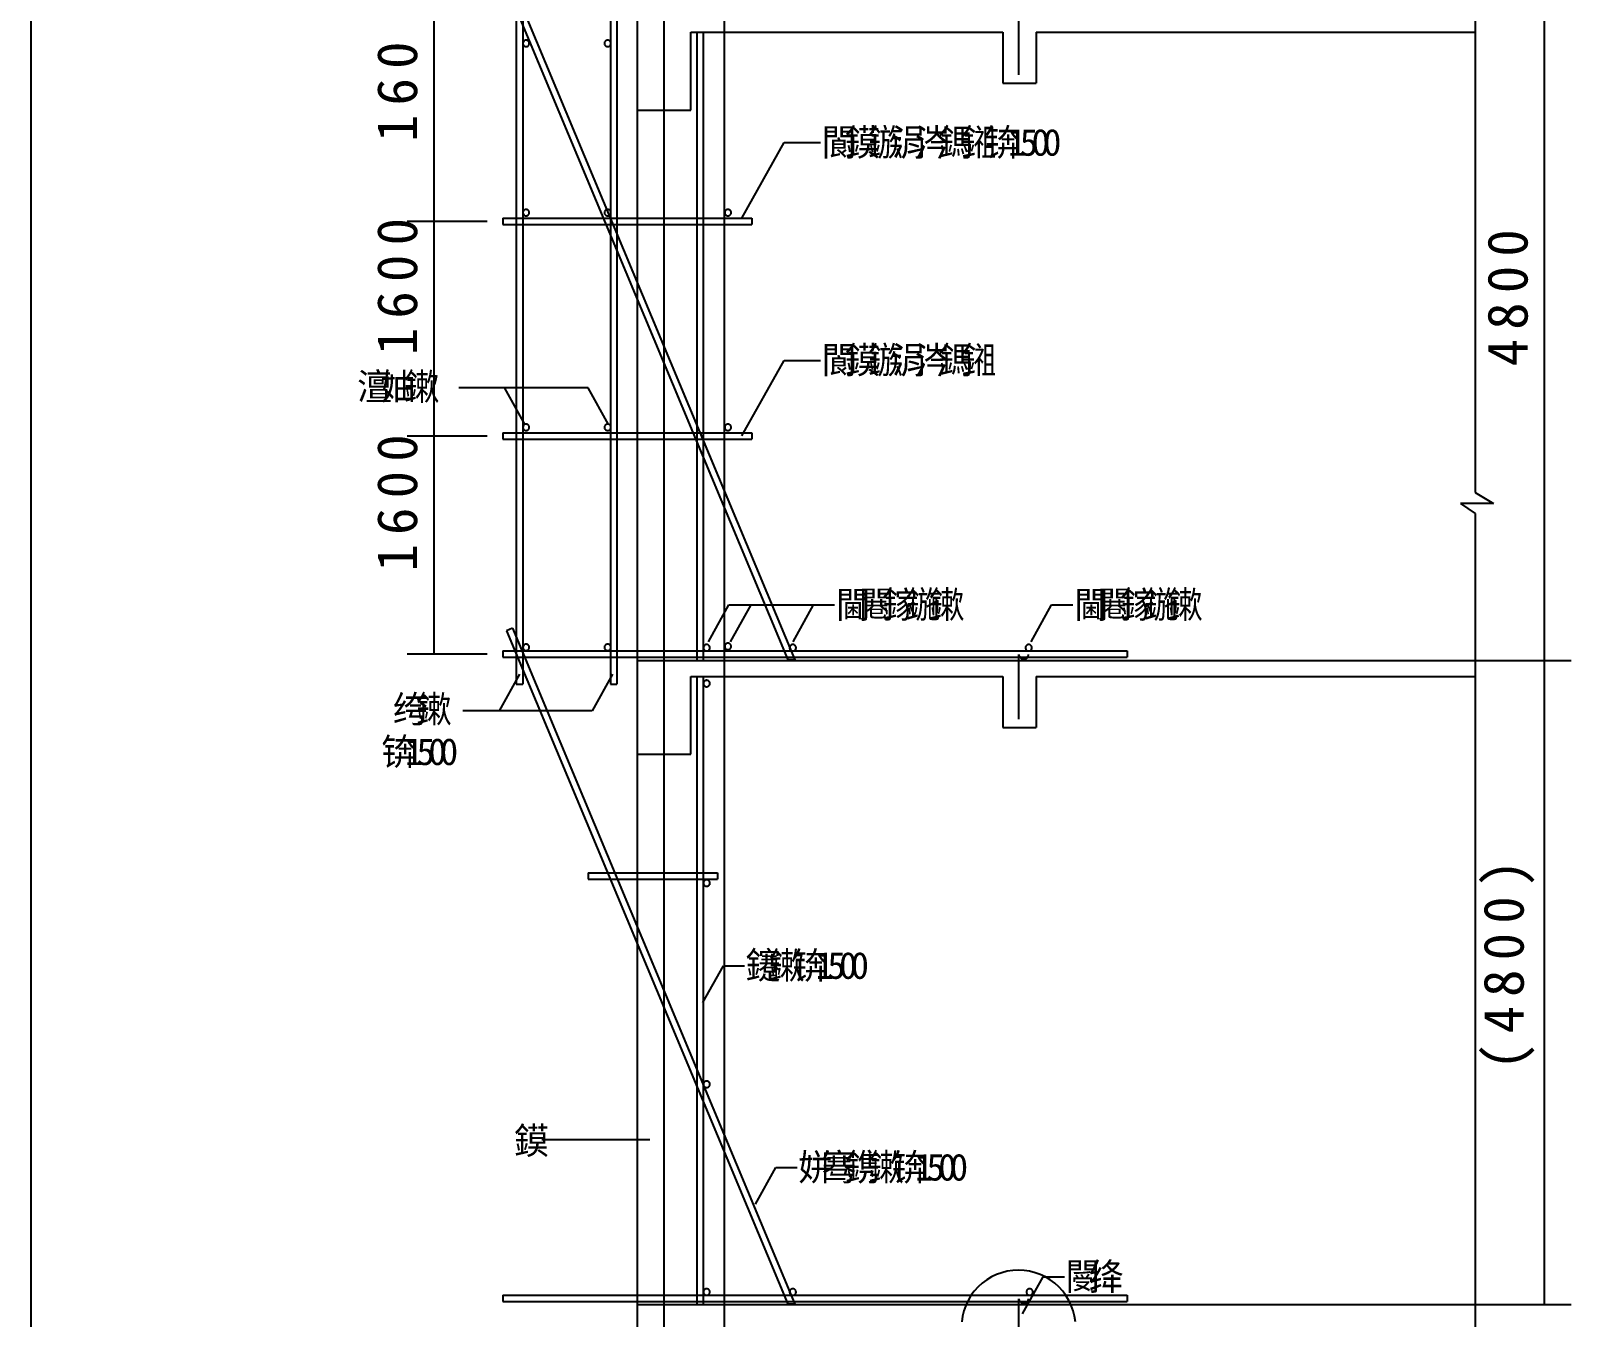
# Model space of a CAD drawing. Header units: metres. Extents: x 0 to 420, y 0 to 297.
# Drawn here: x 0 to 114.8, y 104.4 to 200.2 of the extents above; entities that cross this region are included whole.
import ezdxf

# ---------------------------------------------------------------- set-up
doc = ezdxf.new("R2010")
doc.units = ezdxf.units.M
for name, color, linetype in [(' ', 7, 'Continuous'), ('1588', 7, 'Continuous'), ('1861', 7, 'Continuous'), ('2140', 7, 'Continuous')]:
    doc.layers.add(name, color=color, linetype=linetype)

msp = doc.modelspace()

# ---------------------------------------------------------------- linework, layer by layer
at = {"layer": ' '}
for p, q in [((36.18, 261.33), (36.18, 151.56)), ((36.66, 261.33), (36.66, 151.56)), ((107.63, 249.33), (107.63, 165.83)), ((43.2, 240.23), (43.2, 151.56)), ((43.68, 240.23), (43.68, 151.56)), ((35.45, 203.54), (56.41, 153.36)), ((35.89, 203.73), (56.93, 153.36)), ((30.04, 201.8), (30.04, 186.04)), ((73.64, 196.96), (73.64, 201.77)), ((112.79, 153.33), (112.79, 201.33)), ((49.66, 153.33), (49.66, 200.13)), ((50.14, 153.33), (50.14, 200.13)), ((52.99, 186.28), (56.13, 191.91)), ((56.13, 191.91), (58.84, 191.91)), ((34, 186.04), (28.04, 186.04)), ((34, 186.04), (28.04, 186.04)), ((30.04, 186.04), (30.04, 170.04)), ((35.18, 186.28), (53.74, 186.28)), ((35.18, 186.28), (35.18, 185.8)), ((53.74, 186.28), (53.74, 185.8)), ((35.18, 185.8), (53.74, 185.8)), ((52.99, 170.05), (56.13, 175.68)), ((56.13, 175.68), (58.84, 175.68)), ((41.53, 173.63), (31.89, 173.63)), ((36.84, 170.87), (35.32, 173.6)), ((43.04, 170.91), (41.53, 173.63)), ((34, 170.04), (28.04, 170.04)), ((34, 170.04), (28.04, 170.04)), ((30.04, 170.04), (30.04, 153.8)), ((35.18, 170.28), (53.74, 170.28)), ((35.18, 170.28), (35.18, 169.8)), ((53.74, 170.28), (53.74, 169.8)), ((35.18, 169.8), (53.74, 169.8)), ((107.63, 165.83), (109, 165.02)), ((106.54, 165.02), (107.63, 164.27)), ((109, 165.02), (106.54, 165.02)), ((107.63, 164.27), (107.63, 81.51)), ((50.49, 154.72), (52.02, 157.47)), ((52.02, 157.47), (59.9, 157.47)), ((52.15, 154.72), (53.68, 157.47)), ((56.8, 154.72), (58.32, 157.47)), ((74.54, 154.72), (76.07, 157.47)), ((76.07, 157.47), (77.65, 157.47)), ((35.89, 155.73), (35.45, 155.54)), ((35.45, 155.54), (56.41, 105.36)), ((35.89, 155.73), (56.93, 105.36)), ((35.18, 154.04), (81.69, 154.04)), ((35.18, 154.04), (35.18, 153.56)), ((81.69, 154.04), (81.69, 153.56)), ((34, 153.8), (28.04, 153.8)), ((35.18, 153.56), (81.69, 153.56)), ((56.93, 153.36), (56.41, 153.36)), ((73.64, 148.96), (73.64, 153.77)), ((107.63, 153.33), (114.79, 153.33)), ((107.63, 153.33), (114.79, 153.33)), ((112.79, 105.33), (112.79, 153.33)), ((36.42, 152.3), (34.91, 149.58)), ((36.18, 151.56), (36.66, 151.56)), ((43.34, 152.3), (41.83, 149.58)), ((43.2, 151.56), (43.68, 151.56)), ((49.66, 105.33), (49.66, 152.13)), ((50.14, 105.33), (50.14, 152.13)), ((41.83, 149.58), (32.19, 149.58)), ((41.54, 137.5), (51.18, 137.5)), ((41.54, 137.5), (41.54, 137.02)), ((41.54, 137.02), (51.18, 137.02)), ((51.18, 137.5), (51.18, 137.02)), ((50.08, 127.83), (51.61, 130.58)), ((51.61, 130.58), (53.19, 130.58)), ((46.14, 117.61), (38.09, 117.61)), ((54, 112.8), (55.53, 115.54)), ((55.53, 115.54), (57.11, 115.54)), ((73.91, 104.65), (75.44, 107.4)), ((75.44, 107.4), (77.02, 107.4)), ((35.18, 106.04), (81.69, 106.04)), ((35.18, 106.04), (35.18, 105.56)), ((73.64, 100.96), (73.64, 105.77)), ((81.69, 106.04), (81.69, 105.56)), ((35.18, 105.56), (81.69, 105.56)), ((56.93, 105.36), (56.41, 105.36)), ((107.63, 105.33), (114.79, 105.33))]:
    msp.add_line(p, q, dxfattribs=at)
for points in [[(37.15, 199.3), (37.15, 199.33), (37.15, 199.35), (37.14, 199.37), (37.13, 199.39), (37.12, 199.41), (37.11, 199.44), (37.1, 199.45), (37.08, 199.47), (37.07, 199.49), (37.05, 199.5), (37.03, 199.51), (37, 199.52), (36.98, 199.53), (36.96, 199.54), (36.94, 199.54), (36.91, 199.54), (36.89, 199.54), (36.87, 199.54), (36.84, 199.53), (36.82, 199.52), (36.8, 199.51), (36.78, 199.5), (36.76, 199.49), (36.74, 199.47), (36.73, 199.45), (36.71, 199.44), (36.7, 199.41), (36.69, 199.39), (36.68, 199.37), (36.68, 199.35), (36.67, 199.33), (36.67, 199.3), (36.67, 199.28), (36.68, 199.25), (36.68, 199.23), (36.69, 199.21), (36.7, 199.19), (36.71, 199.17), (36.73, 199.15), (36.74, 199.13), (36.76, 199.12), (36.78, 199.1), (36.8, 199.09), (36.82, 199.08), (36.84, 199.07), (36.87, 199.07), (36.89, 199.06), (36.91, 199.06), (36.94, 199.06), (36.96, 199.07), (36.98, 199.07), (37, 199.08), (37.03, 199.09), (37.05, 199.1), (37.07, 199.12), (37.08, 199.13), (37.1, 199.15), (37.11, 199.17), (37.12, 199.19), (37.13, 199.21), (37.14, 199.23), (37.15, 199.25), (37.15, 199.28), (37.15, 199.3)], [(43.23, 199.3), (43.22, 199.33), (43.22, 199.35), (43.22, 199.37), (43.21, 199.39), (43.2, 199.41), (43.19, 199.44), (43.17, 199.45), (43.16, 199.47), (43.14, 199.49), (43.12, 199.5), (43.1, 199.51), (43.08, 199.52), (43.06, 199.53), (43.03, 199.54), (43.01, 199.54), (42.99, 199.54), (42.96, 199.54), (42.94, 199.54), (42.92, 199.53), (42.89, 199.52), (42.87, 199.51), (42.85, 199.5), (42.83, 199.49), (42.82, 199.47), (42.8, 199.45), (42.79, 199.44), (42.77, 199.41), (42.76, 199.39), (42.76, 199.37), (42.75, 199.35), (42.75, 199.33), (42.75, 199.3), (42.75, 199.28), (42.75, 199.25), (42.76, 199.23), (42.76, 199.21), (42.77, 199.19), (42.79, 199.17), (42.8, 199.15), (42.82, 199.13), (42.83, 199.12), (42.85, 199.1), (42.87, 199.09), (42.89, 199.08), (42.92, 199.07), (42.94, 199.07), (42.96, 199.06), (42.99, 199.06), (43.01, 199.06), (43.03, 199.07), (43.06, 199.07), (43.08, 199.08), (43.1, 199.09), (43.12, 199.1), (43.14, 199.12), (43.16, 199.13), (43.17, 199.15), (43.19, 199.17), (43.2, 199.19), (43.21, 199.21), (43.22, 199.23), (43.22, 199.25), (43.22, 199.28), (43.23, 199.3)], [(37.15, 186.69), (37.15, 186.72), (37.15, 186.74), (37.14, 186.76), (37.13, 186.78), (37.12, 186.81), (37.11, 186.83), (37.1, 186.85), (37.08, 186.86), (37.07, 186.88), (37.05, 186.89), (37.03, 186.9), (37, 186.91), (36.98, 186.92), (36.96, 186.93), (36.94, 186.93), (36.91, 186.93), (36.89, 186.93), (36.87, 186.93), (36.84, 186.92), (36.82, 186.91), (36.8, 186.9), (36.78, 186.89), (36.76, 186.88), (36.74, 186.86), (36.73, 186.85), (36.71, 186.83), (36.7, 186.81), (36.69, 186.78), (36.68, 186.76), (36.68, 186.74), (36.67, 186.72), (36.67, 186.69), (36.67, 186.67), (36.68, 186.65), (36.68, 186.62), (36.69, 186.6), (36.7, 186.58), (36.71, 186.56), (36.73, 186.54), (36.74, 186.52), (36.76, 186.51), (36.78, 186.49), (36.8, 186.48), (36.82, 186.47), (36.84, 186.46), (36.87, 186.46), (36.89, 186.45), (36.91, 186.45), (36.94, 186.45), (36.96, 186.46), (36.98, 186.46), (37, 186.47), (37.03, 186.48), (37.05, 186.49), (37.07, 186.51), (37.08, 186.52), (37.1, 186.54), (37.11, 186.56), (37.12, 186.58), (37.13, 186.6), (37.14, 186.62), (37.15, 186.65), (37.15, 186.67), (37.15, 186.69)], [(43.23, 186.69), (43.22, 186.72), (43.22, 186.74), (43.22, 186.76), (43.21, 186.78), (43.2, 186.81), (43.19, 186.83), (43.17, 186.85), (43.16, 186.86), (43.14, 186.88), (43.12, 186.89), (43.1, 186.9), (43.08, 186.91), (43.06, 186.92), (43.03, 186.93), (43.01, 186.93), (42.99, 186.93), (42.96, 186.93), (42.94, 186.93), (42.92, 186.92), (42.89, 186.91), (42.87, 186.9), (42.85, 186.89), (42.83, 186.88), (42.82, 186.86), (42.8, 186.85), (42.79, 186.83), (42.77, 186.81), (42.76, 186.78), (42.76, 186.76), (42.75, 186.74), (42.75, 186.72), (42.75, 186.69), (42.75, 186.67), (42.75, 186.65), (42.76, 186.62), (42.76, 186.6), (42.77, 186.58), (42.79, 186.56), (42.8, 186.54), (42.82, 186.52), (42.83, 186.51), (42.85, 186.49), (42.87, 186.48), (42.89, 186.47), (42.92, 186.46), (42.94, 186.46), (42.96, 186.45), (42.99, 186.45), (43.01, 186.45), (43.03, 186.46), (43.06, 186.46), (43.08, 186.47), (43.1, 186.48), (43.12, 186.49), (43.14, 186.51), (43.16, 186.52), (43.17, 186.54), (43.19, 186.56), (43.2, 186.58), (43.21, 186.6), (43.22, 186.62), (43.22, 186.65), (43.22, 186.67), (43.23, 186.69)], [(52.19, 186.69), (52.19, 186.72), (52.19, 186.74), (52.18, 186.76), (52.17, 186.78), (52.16, 186.81), (52.15, 186.83), (52.14, 186.85), (52.12, 186.86), (52.1, 186.88), (52.09, 186.89), (52.07, 186.9), (52.04, 186.91), (52.02, 186.92), (52, 186.93), (51.98, 186.93), (51.95, 186.93), (51.93, 186.93), (51.91, 186.93), (51.88, 186.92), (51.86, 186.91), (51.84, 186.9), (51.82, 186.89), (51.8, 186.88), (51.78, 186.86), (51.77, 186.85), (51.75, 186.83), (51.74, 186.81), (51.73, 186.78), (51.72, 186.76), (51.72, 186.74), (51.71, 186.72), (51.71, 186.69), (51.71, 186.67), (51.72, 186.65), (51.72, 186.62), (51.73, 186.6), (51.74, 186.58), (51.75, 186.56), (51.77, 186.54), (51.78, 186.52), (51.8, 186.51), (51.82, 186.49), (51.84, 186.48), (51.86, 186.47), (51.88, 186.46), (51.91, 186.46), (51.93, 186.45), (51.95, 186.45), (51.98, 186.45), (52, 186.46), (52.02, 186.46), (52.04, 186.47), (52.07, 186.48), (52.09, 186.49), (52.1, 186.51), (52.12, 186.52), (52.14, 186.54), (52.15, 186.56), (52.16, 186.58), (52.17, 186.6), (52.18, 186.62), (52.19, 186.65), (52.19, 186.67), (52.19, 186.69)], [(37.15, 170.69), (37.15, 170.72), (37.15, 170.74), (37.14, 170.76), (37.13, 170.78), (37.12, 170.81), (37.11, 170.83), (37.1, 170.85), (37.08, 170.86), (37.07, 170.88), (37.05, 170.89), (37.03, 170.9), (37, 170.91), (36.98, 170.92), (36.96, 170.93), (36.94, 170.93), (36.91, 170.93), (36.89, 170.93), (36.87, 170.93), (36.84, 170.92), (36.82, 170.91), (36.8, 170.9), (36.78, 170.89), (36.76, 170.88), (36.74, 170.86), (36.73, 170.85), (36.71, 170.83), (36.7, 170.81), (36.69, 170.78), (36.68, 170.76), (36.68, 170.74), (36.67, 170.72), (36.67, 170.69), (36.67, 170.67), (36.68, 170.65), (36.68, 170.62), (36.69, 170.6), (36.7, 170.58), (36.71, 170.56), (36.73, 170.54), (36.74, 170.52), (36.76, 170.51), (36.78, 170.49), (36.8, 170.48), (36.82, 170.47), (36.84, 170.46), (36.87, 170.46), (36.89, 170.45), (36.91, 170.45), (36.94, 170.45), (36.96, 170.46), (36.98, 170.46), (37, 170.47), (37.03, 170.48), (37.05, 170.49), (37.07, 170.51), (37.08, 170.52), (37.1, 170.54), (37.11, 170.56), (37.12, 170.58), (37.13, 170.6), (37.14, 170.62), (37.15, 170.65), (37.15, 170.67), (37.15, 170.69)], [(43.23, 170.69), (43.22, 170.72), (43.22, 170.74), (43.22, 170.76), (43.21, 170.78), (43.2, 170.81), (43.19, 170.83), (43.17, 170.85), (43.16, 170.86), (43.14, 170.88), (43.12, 170.89), (43.1, 170.9), (43.08, 170.91), (43.06, 170.92), (43.03, 170.93), (43.01, 170.93), (42.99, 170.93), (42.96, 170.93), (42.94, 170.93), (42.92, 170.92), (42.89, 170.91), (42.87, 170.9), (42.85, 170.89), (42.83, 170.88), (42.82, 170.86), (42.8, 170.85), (42.79, 170.83), (42.77, 170.81), (42.76, 170.78), (42.76, 170.76), (42.75, 170.74), (42.75, 170.72), (42.75, 170.69), (42.75, 170.67), (42.75, 170.65), (42.76, 170.62), (42.76, 170.6), (42.77, 170.58), (42.79, 170.56), (42.8, 170.54), (42.82, 170.52), (42.83, 170.51), (42.85, 170.49), (42.87, 170.48), (42.89, 170.47), (42.92, 170.46), (42.94, 170.46), (42.96, 170.45), (42.99, 170.45), (43.01, 170.45), (43.03, 170.46), (43.06, 170.46), (43.08, 170.47), (43.1, 170.48), (43.12, 170.49), (43.14, 170.51), (43.16, 170.52), (43.17, 170.54), (43.19, 170.56), (43.2, 170.58), (43.21, 170.6), (43.22, 170.62), (43.22, 170.65), (43.22, 170.67), (43.23, 170.69)], [(52.19, 170.69), (52.19, 170.72), (52.19, 170.74), (52.18, 170.76), (52.17, 170.78), (52.16, 170.81), (52.15, 170.83), (52.14, 170.85), (52.12, 170.86), (52.1, 170.88), (52.09, 170.89), (52.07, 170.9), (52.04, 170.91), (52.02, 170.92), (52, 170.93), (51.98, 170.93), (51.95, 170.93), (51.93, 170.93), (51.91, 170.93), (51.88, 170.92), (51.86, 170.91), (51.84, 170.9), (51.82, 170.89), (51.8, 170.88), (51.78, 170.86), (51.77, 170.85), (51.75, 170.83), (51.74, 170.81), (51.73, 170.78), (51.72, 170.76), (51.72, 170.74), (51.71, 170.72), (51.71, 170.69), (51.71, 170.67), (51.72, 170.65), (51.72, 170.62), (51.73, 170.6), (51.74, 170.58), (51.75, 170.56), (51.77, 170.54), (51.78, 170.52), (51.8, 170.51), (51.82, 170.49), (51.84, 170.48), (51.86, 170.47), (51.88, 170.46), (51.91, 170.46), (51.93, 170.45), (51.95, 170.45), (51.98, 170.45), (52, 170.46), (52.02, 170.46), (52.04, 170.47), (52.07, 170.48), (52.09, 170.49), (52.1, 170.51), (52.12, 170.52), (52.14, 170.54), (52.15, 170.56), (52.16, 170.58), (52.17, 170.6), (52.18, 170.62), (52.19, 170.65), (52.19, 170.67), (52.19, 170.69)], [(37.15, 154.3), (37.15, 154.33), (37.15, 154.35), (37.14, 154.37), (37.13, 154.39), (37.12, 154.41), (37.11, 154.44), (37.1, 154.45), (37.08, 154.47), (37.07, 154.49), (37.05, 154.5), (37.03, 154.51), (37, 154.52), (36.98, 154.53), (36.96, 154.54), (36.94, 154.54), (36.91, 154.54), (36.89, 154.54), (36.87, 154.54), (36.84, 154.53), (36.82, 154.52), (36.8, 154.51), (36.78, 154.5), (36.76, 154.49), (36.74, 154.47), (36.73, 154.45), (36.71, 154.44), (36.7, 154.41), (36.69, 154.39), (36.68, 154.37), (36.68, 154.35), (36.67, 154.33), (36.67, 154.3), (36.67, 154.28), (36.68, 154.25), (36.68, 154.23), (36.69, 154.21), (36.7, 154.19), (36.71, 154.17), (36.73, 154.15), (36.74, 154.13), (36.76, 154.12), (36.78, 154.1), (36.8, 154.09), (36.82, 154.08), (36.84, 154.07), (36.87, 154.07), (36.89, 154.06), (36.91, 154.06), (36.94, 154.06), (36.96, 154.07), (36.98, 154.07), (37, 154.08), (37.03, 154.09), (37.05, 154.1), (37.07, 154.12), (37.08, 154.13), (37.1, 154.15), (37.11, 154.17), (37.12, 154.19), (37.13, 154.21), (37.14, 154.23), (37.15, 154.25), (37.15, 154.28), (37.15, 154.3)], [(43.23, 154.3), (43.22, 154.33), (43.22, 154.35), (43.22, 154.37), (43.21, 154.39), (43.2, 154.41), (43.19, 154.44), (43.17, 154.45), (43.16, 154.47), (43.14, 154.49), (43.12, 154.5), (43.1, 154.51), (43.08, 154.52), (43.06, 154.53), (43.03, 154.54), (43.01, 154.54), (42.99, 154.54), (42.96, 154.54), (42.94, 154.54), (42.92, 154.53), (42.89, 154.52), (42.87, 154.51), (42.85, 154.5), (42.83, 154.49), (42.82, 154.47), (42.8, 154.45), (42.79, 154.44), (42.77, 154.41), (42.76, 154.39), (42.76, 154.37), (42.75, 154.35), (42.75, 154.33), (42.75, 154.3), (42.75, 154.28), (42.75, 154.25), (42.76, 154.23), (42.76, 154.21), (42.77, 154.19), (42.79, 154.17), (42.8, 154.15), (42.82, 154.13), (42.83, 154.12), (42.85, 154.1), (42.87, 154.09), (42.89, 154.08), (42.92, 154.07), (42.94, 154.07), (42.96, 154.06), (42.99, 154.06), (43.01, 154.06), (43.03, 154.07), (43.06, 154.07), (43.08, 154.08), (43.1, 154.09), (43.12, 154.1), (43.14, 154.12), (43.16, 154.13), (43.17, 154.15), (43.19, 154.17), (43.2, 154.19), (43.21, 154.21), (43.22, 154.23), (43.22, 154.25), (43.22, 154.28), (43.23, 154.3)], [(50.6, 154.27), (50.6, 154.29), (50.6, 154.31), (50.59, 154.34), (50.59, 154.36), (50.58, 154.38), (50.56, 154.4), (50.55, 154.42), (50.53, 154.44), (50.52, 154.45), (50.5, 154.47), (50.48, 154.48), (50.46, 154.49), (50.43, 154.5), (50.41, 154.5), (50.39, 154.51), (50.36, 154.51), (50.34, 154.51), (50.32, 154.5), (50.29, 154.5), (50.27, 154.49), (50.25, 154.48), (50.23, 154.47), (50.21, 154.45), (50.19, 154.44), (50.18, 154.42), (50.17, 154.4), (50.15, 154.38), (50.14, 154.36), (50.13, 154.34), (50.13, 154.31), (50.13, 154.29), (50.12, 154.27), (50.13, 154.24), (50.13, 154.22), (50.13, 154.2), (50.14, 154.18), (50.15, 154.15), (50.17, 154.13), (50.18, 154.11), (50.19, 154.1), (50.21, 154.08), (50.23, 154.07), (50.25, 154.06), (50.27, 154.05), (50.29, 154.04), (50.32, 154.03), (50.34, 154.03), (50.36, 154.03), (50.39, 154.03), (50.41, 154.03), (50.43, 154.04), (50.46, 154.05), (50.48, 154.06), (50.5, 154.07), (50.52, 154.08), (50.53, 154.1), (50.55, 154.11), (50.56, 154.13), (50.58, 154.15), (50.59, 154.18), (50.59, 154.2), (50.6, 154.22), (50.6, 154.24), (50.6, 154.27)], [(52.19, 154.37), (52.19, 154.39), (52.19, 154.42), (52.18, 154.44), (52.17, 154.46), (52.16, 154.48), (52.15, 154.5), (52.14, 154.52), (52.12, 154.54), (52.1, 154.56), (52.09, 154.57), (52.07, 154.58), (52.04, 154.59), (52.02, 154.6), (52, 154.6), (51.98, 154.61), (51.95, 154.61), (51.93, 154.61), (51.91, 154.6), (51.88, 154.6), (51.86, 154.59), (51.84, 154.58), (51.82, 154.57), (51.8, 154.56), (51.78, 154.54), (51.77, 154.52), (51.75, 154.5), (51.74, 154.48), (51.73, 154.46), (51.72, 154.44), (51.72, 154.42), (51.71, 154.39), (51.71, 154.37), (51.71, 154.35), (51.72, 154.32), (51.72, 154.3), (51.73, 154.28), (51.74, 154.26), (51.75, 154.24), (51.77, 154.22), (51.78, 154.2), (51.8, 154.18), (51.82, 154.17), (51.84, 154.16), (51.86, 154.15), (51.88, 154.14), (51.91, 154.13), (51.93, 154.13), (51.95, 154.13), (51.98, 154.13), (52, 154.13), (52.02, 154.14), (52.04, 154.15), (52.07, 154.16), (52.09, 154.17), (52.1, 154.18), (52.12, 154.2), (52.14, 154.22), (52.15, 154.24), (52.16, 154.26), (52.17, 154.28), (52.18, 154.3), (52.19, 154.32), (52.19, 154.35), (52.19, 154.37)], [(57.03, 154.27), (57.03, 154.29), (57.02, 154.31), (57.02, 154.34), (57.01, 154.36), (57, 154.38), (56.99, 154.4), (56.97, 154.42), (56.96, 154.44), (56.94, 154.45), (56.92, 154.47), (56.9, 154.48), (56.88, 154.49), (56.86, 154.5), (56.83, 154.5), (56.81, 154.51), (56.79, 154.51), (56.76, 154.51), (56.74, 154.5), (56.72, 154.5), (56.69, 154.49), (56.67, 154.48), (56.65, 154.47), (56.63, 154.45), (56.62, 154.44), (56.6, 154.42), (56.59, 154.4), (56.57, 154.38), (56.56, 154.36), (56.56, 154.34), (56.55, 154.31), (56.55, 154.29), (56.55, 154.27), (56.55, 154.24), (56.55, 154.22), (56.56, 154.2), (56.56, 154.18), (56.57, 154.15), (56.59, 154.13), (56.6, 154.11), (56.62, 154.1), (56.63, 154.08), (56.65, 154.07), (56.67, 154.06), (56.69, 154.05), (56.72, 154.04), (56.74, 154.03), (56.76, 154.03), (56.79, 154.03), (56.81, 154.03), (56.83, 154.03), (56.86, 154.04), (56.88, 154.05), (56.9, 154.06), (56.92, 154.07), (56.94, 154.08), (56.96, 154.1), (56.97, 154.11), (56.99, 154.13), (57, 154.15), (57.01, 154.18), (57.02, 154.2), (57.02, 154.22), (57.03, 154.24), (57.03, 154.27)], [(74.6, 154.27), (74.6, 154.29), (74.59, 154.31), (74.59, 154.34), (74.58, 154.36), (74.57, 154.38), (74.56, 154.4), (74.54, 154.42), (74.53, 154.44), (74.51, 154.45), (74.49, 154.47), (74.47, 154.48), (74.45, 154.49), (74.43, 154.5), (74.4, 154.5), (74.38, 154.51), (74.36, 154.51), (74.33, 154.51), (74.31, 154.5), (74.29, 154.5), (74.27, 154.49), (74.24, 154.48), (74.22, 154.47), (74.21, 154.45), (74.19, 154.44), (74.17, 154.42), (74.16, 154.4), (74.15, 154.38), (74.14, 154.36), (74.13, 154.34), (74.12, 154.31), (74.12, 154.29), (74.12, 154.27), (74.12, 154.24), (74.12, 154.22), (74.13, 154.2), (74.14, 154.18), (74.15, 154.15), (74.16, 154.13), (74.17, 154.11), (74.19, 154.1), (74.21, 154.08), (74.22, 154.07), (74.24, 154.06), (74.27, 154.05), (74.29, 154.04), (74.31, 154.03), (74.33, 154.03), (74.36, 154.03), (74.38, 154.03), (74.4, 154.03), (74.43, 154.04), (74.45, 154.05), (74.47, 154.06), (74.49, 154.07), (74.51, 154.08), (74.53, 154.1), (74.54, 154.11), (74.56, 154.13), (74.57, 154.15), (74.58, 154.18), (74.59, 154.2), (74.59, 154.22), (74.6, 154.24), (74.6, 154.27)], [(73.64, 153.77), (73.64, 153.74), (73.64, 153.7), (73.65, 153.67), (73.66, 153.64), (73.68, 153.61), (73.7, 153.58), (73.72, 153.55), (73.74, 153.52), (73.77, 153.5), (73.79, 153.48), (73.82, 153.46), (73.86, 153.45), (73.89, 153.43), (73.92, 153.43), (73.96, 153.42), (73.99, 153.42), (74.03, 153.42), (74.06, 153.43), (74.09, 153.43), (74.13, 153.45), (74.16, 153.46), (74.19, 153.48), (74.21, 153.5), (74.24, 153.52), (74.26, 153.55), (74.28, 153.58), (74.3, 153.61), (74.32, 153.64), (74.33, 153.67), (74.34, 153.7), (74.34, 153.74), (74.34, 153.77), (74.34, 153.77)], [(50.6, 151.61), (50.6, 151.63), (50.6, 151.65), (50.59, 151.68), (50.59, 151.7), (50.58, 151.72), (50.56, 151.74), (50.55, 151.76), (50.53, 151.78), (50.52, 151.79), (50.5, 151.81), (50.48, 151.82), (50.46, 151.83), (50.43, 151.84), (50.41, 151.84), (50.39, 151.85), (50.36, 151.85), (50.34, 151.85), (50.32, 151.84), (50.29, 151.84), (50.27, 151.83), (50.25, 151.82), (50.23, 151.81), (50.21, 151.79), (50.19, 151.78), (50.18, 151.76), (50.17, 151.74), (50.15, 151.72), (50.14, 151.7), (50.13, 151.68), (50.13, 151.65), (50.13, 151.63), (50.12, 151.61), (50.13, 151.58), (50.13, 151.56), (50.13, 151.54), (50.14, 151.52), (50.15, 151.49), (50.17, 151.47), (50.18, 151.46), (50.19, 151.44), (50.21, 151.42), (50.23, 151.41), (50.25, 151.4), (50.27, 151.39), (50.29, 151.38), (50.32, 151.37), (50.34, 151.37), (50.36, 151.37), (50.39, 151.37), (50.41, 151.37), (50.43, 151.38), (50.46, 151.39), (50.48, 151.4), (50.5, 151.41), (50.52, 151.42), (50.53, 151.44), (50.55, 151.46), (50.56, 151.47), (50.58, 151.49), (50.59, 151.52), (50.59, 151.54), (50.6, 151.56), (50.6, 151.58), (50.6, 151.61)], [(50.6, 136.74), (50.6, 136.76), (50.6, 136.78), (50.59, 136.81), (50.59, 136.83), (50.58, 136.85), (50.56, 136.87), (50.55, 136.89), (50.53, 136.91), (50.52, 136.92), (50.5, 136.94), (50.48, 136.95), (50.46, 136.96), (50.43, 136.97), (50.41, 136.97), (50.39, 136.98), (50.36, 136.98), (50.34, 136.98), (50.32, 136.97), (50.29, 136.97), (50.27, 136.96), (50.25, 136.95), (50.23, 136.94), (50.21, 136.92), (50.19, 136.91), (50.18, 136.89), (50.17, 136.87), (50.15, 136.85), (50.14, 136.83), (50.13, 136.81), (50.13, 136.78), (50.13, 136.76), (50.12, 136.74), (50.13, 136.71), (50.13, 136.69), (50.13, 136.67), (50.14, 136.64), (50.15, 136.62), (50.17, 136.6), (50.18, 136.58), (50.19, 136.57), (50.21, 136.55), (50.23, 136.54), (50.25, 136.52), (50.27, 136.51), (50.29, 136.51), (50.32, 136.5), (50.34, 136.5), (50.36, 136.5), (50.39, 136.5), (50.41, 136.5), (50.43, 136.51), (50.46, 136.51), (50.48, 136.52), (50.5, 136.54), (50.52, 136.55), (50.53, 136.57), (50.55, 136.58), (50.56, 136.6), (50.58, 136.62), (50.59, 136.64), (50.59, 136.67), (50.6, 136.69), (50.6, 136.71), (50.6, 136.74)], [(50.6, 121.74), (50.6, 121.77), (50.6, 121.79), (50.59, 121.81), (50.59, 121.84), (50.58, 121.86), (50.56, 121.88), (50.55, 121.9), (50.53, 121.91), (50.52, 121.93), (50.5, 121.94), (50.48, 121.96), (50.46, 121.97), (50.43, 121.97), (50.41, 121.98), (50.39, 121.98), (50.36, 121.98), (50.34, 121.98), (50.32, 121.98), (50.29, 121.97), (50.27, 121.97), (50.25, 121.96), (50.23, 121.94), (50.21, 121.93), (50.19, 121.91), (50.18, 121.9), (50.17, 121.88), (50.15, 121.86), (50.14, 121.84), (50.13, 121.81), (50.13, 121.79), (50.13, 121.77), (50.12, 121.74), (50.13, 121.72), (50.13, 121.7), (50.13, 121.67), (50.14, 121.65), (50.15, 121.63), (50.17, 121.61), (50.18, 121.59), (50.19, 121.57), (50.21, 121.56), (50.23, 121.54), (50.25, 121.53), (50.27, 121.52), (50.29, 121.51), (50.32, 121.51), (50.34, 121.5), (50.36, 121.5), (50.39, 121.5), (50.41, 121.51), (50.43, 121.51), (50.46, 121.52), (50.48, 121.53), (50.5, 121.54), (50.52, 121.56), (50.53, 121.57), (50.55, 121.59), (50.56, 121.61), (50.58, 121.63), (50.59, 121.65), (50.59, 121.67), (50.6, 121.7), (50.6, 121.72), (50.6, 121.74)], [(77.84, 104.05), (77.78, 104.46), (77.68, 104.87), (77.54, 105.26), (77.36, 105.64), (77.14, 106), (76.9, 106.33), (76.61, 106.64), (76.31, 106.92), (75.97, 107.17), (75.61, 107.39), (75.23, 107.56), (74.84, 107.7), (74.43, 107.81), (74.02, 107.87), (73.6, 107.89), (73.19, 107.87), (72.77, 107.81), (72.37, 107.7), (71.97, 107.56), (71.6, 107.39), (71.24, 107.17), (70.9, 106.92), (70.59, 106.64), (70.31, 106.33), (70.06, 106), (69.85, 105.64), (69.67, 105.26), (69.53, 104.87), (69.43, 104.46), (69.37, 104.05)], [(50.6, 106.27), (50.6, 106.29), (50.6, 106.31), (50.59, 106.34), (50.59, 106.36), (50.58, 106.38), (50.56, 106.4), (50.55, 106.42), (50.53, 106.44), (50.52, 106.45), (50.5, 106.47), (50.48, 106.48), (50.46, 106.49), (50.43, 106.5), (50.41, 106.5), (50.39, 106.51), (50.36, 106.51), (50.34, 106.51), (50.32, 106.5), (50.29, 106.5), (50.27, 106.49), (50.25, 106.48), (50.23, 106.47), (50.21, 106.45), (50.19, 106.44), (50.18, 106.42), (50.17, 106.4), (50.15, 106.38), (50.14, 106.36), (50.13, 106.34), (50.13, 106.31), (50.13, 106.29), (50.12, 106.27), (50.13, 106.24), (50.13, 106.22), (50.13, 106.2), (50.14, 106.18), (50.15, 106.15), (50.17, 106.13), (50.18, 106.11), (50.19, 106.1), (50.21, 106.08), (50.23, 106.07), (50.25, 106.06), (50.27, 106.05), (50.29, 106.04), (50.32, 106.03), (50.34, 106.03), (50.36, 106.03), (50.39, 106.03), (50.41, 106.03), (50.43, 106.04), (50.46, 106.05), (50.48, 106.06), (50.5, 106.07), (50.52, 106.08), (50.53, 106.1), (50.55, 106.11), (50.56, 106.13), (50.58, 106.15), (50.59, 106.18), (50.59, 106.2), (50.6, 106.22), (50.6, 106.24), (50.6, 106.27)], [(57.03, 106.27), (57.03, 106.29), (57.02, 106.31), (57.02, 106.34), (57.01, 106.36), (57, 106.38), (56.99, 106.4), (56.97, 106.42), (56.96, 106.44), (56.94, 106.45), (56.92, 106.47), (56.9, 106.48), (56.88, 106.49), (56.86, 106.5), (56.83, 106.5), (56.81, 106.51), (56.79, 106.51), (56.76, 106.51), (56.74, 106.5), (56.72, 106.5), (56.69, 106.49), (56.67, 106.48), (56.65, 106.47), (56.63, 106.45), (56.62, 106.44), (56.6, 106.42), (56.59, 106.4), (56.57, 106.38), (56.56, 106.36), (56.56, 106.34), (56.55, 106.31), (56.55, 106.29), (56.55, 106.27), (56.55, 106.24), (56.55, 106.22), (56.56, 106.2), (56.56, 106.18), (56.57, 106.15), (56.59, 106.13), (56.6, 106.11), (56.62, 106.1), (56.63, 106.08), (56.65, 106.07), (56.67, 106.06), (56.69, 106.05), (56.72, 106.04), (56.74, 106.03), (56.76, 106.03), (56.79, 106.03), (56.81, 106.03), (56.83, 106.03), (56.86, 106.04), (56.88, 106.05), (56.9, 106.06), (56.92, 106.07), (56.94, 106.08), (56.96, 106.1), (56.97, 106.11), (56.99, 106.13), (57, 106.15), (57.01, 106.18), (57.02, 106.2), (57.02, 106.22), (57.03, 106.24), (57.03, 106.27)], [(73.64, 105.77), (73.64, 105.74), (73.64, 105.7), (73.65, 105.67), (73.66, 105.64), (73.68, 105.61), (73.7, 105.58), (73.72, 105.55), (73.74, 105.52), (73.77, 105.5), (73.79, 105.48), (73.82, 105.46), (73.86, 105.45), (73.89, 105.43), (73.92, 105.43), (73.96, 105.42), (73.99, 105.42), (74.03, 105.42), (74.06, 105.43), (74.09, 105.43), (74.13, 105.45), (74.16, 105.46), (74.19, 105.48), (74.21, 105.5), (74.24, 105.52), (74.26, 105.55), (74.28, 105.58), (74.3, 105.61), (74.32, 105.64), (74.33, 105.67), (74.34, 105.7), (74.34, 105.74), (74.34, 105.77), (74.34, 105.77)], [(74.67, 106.27), (74.67, 106.29), (74.67, 106.31), (74.66, 106.34), (74.66, 106.36), (74.65, 106.38), (74.63, 106.4), (74.62, 106.42), (74.6, 106.44), (74.59, 106.45), (74.57, 106.47), (74.55, 106.48), (74.53, 106.49), (74.5, 106.5), (74.48, 106.5), (74.46, 106.51), (74.43, 106.51), (74.41, 106.51), (74.39, 106.5), (74.36, 106.5), (74.34, 106.49), (74.32, 106.48), (74.3, 106.47), (74.28, 106.45), (74.26, 106.44), (74.25, 106.42), (74.23, 106.4), (74.22, 106.38), (74.21, 106.36), (74.2, 106.34), (74.2, 106.31), (74.2, 106.29), (74.19, 106.27), (74.2, 106.24), (74.2, 106.22), (74.2, 106.2), (74.21, 106.18), (74.22, 106.15), (74.23, 106.13), (74.25, 106.11), (74.26, 106.1), (74.28, 106.08), (74.3, 106.07), (74.32, 106.06), (74.34, 106.05), (74.36, 106.04), (74.39, 106.03), (74.41, 106.03), (74.43, 106.03), (74.46, 106.03), (74.48, 106.03), (74.5, 106.04), (74.53, 106.05), (74.55, 106.06), (74.57, 106.07), (74.59, 106.08), (74.6, 106.1), (74.62, 106.11), (74.63, 106.13), (74.65, 106.15), (74.66, 106.18), (74.66, 106.2), (74.67, 106.22), (74.67, 106.24), (74.67, 106.27)]]:
    msp.add_lwpolyline(points, dxfattribs=at)
msp.add_line((0, 297), (0, 0))
at = {"layer": '1588'}
for p, q in [((45.18, 201.33), (45.18, 194.33)), ((49.18, 200.13), (72.43, 200.13)), ((49.18, 194.33), (49.18, 200.13)), ((72.43, 200.13), (72.43, 196.33)), ((74.93, 200.13), (107.63, 200.13)), ((74.93, 200.13), (74.93, 196.33)), ((72.43, 196.33), (74.93, 196.33)), ((45.18, 194.33), (49.18, 194.33)), ((45.18, 153.33), (107.63, 153.33)), ((45.18, 153.33), (45.18, 146.33)), ((49.18, 152.13), (72.43, 152.13)), ((49.18, 146.33), (49.18, 152.13)), ((72.43, 152.13), (72.43, 148.33)), ((74.93, 152.13), (107.63, 152.13)), ((74.93, 152.13), (74.93, 148.33)), ((72.43, 148.33), (74.93, 148.33)), ((45.18, 146.33), (49.18, 146.33)), ((45.18, 105.33), (107.63, 105.33)), ((45.18, 105.33), (45.18, 98.33))]:
    msp.add_line(p, q, dxfattribs=at)
at = {"layer": '1861'}
for p, q in [((45.18, 249.33), (45.18, 87.63)), ((51.68, 249.33), (51.68, 87.63))]:
    msp.add_line(p, q, dxfattribs=at)
at = {"layer": '2140'}
msp.add_line((47.18, 254.52), (47.18, 79.26), dxfattribs=at)

# ---------------------------------------------------------------- texts
at = {"layer": ' '}
for s, p in [('0', (28.79, 197.4)), ('6', (28.79, 194.67)), ('1', (28.79, 191.95)), ('0', (28.79, 184.25)), ('0', (111.54, 183.41)), ('0', (28.79, 181.52)), ('0', (111.54, 180.69)), ('6', (28.79, 178.79)), ('8', (111.54, 177.96)), ('1', (28.79, 176.07)), ('4', (111.54, 175.23)), ('0', (28.79, 168.13)), ('0', (28.79, 165.4)), ('6', (28.79, 162.67)), ('1', (28.79, 159.95)), (')', (111.25, 136.43)), ('0', (111.25, 133.71)), ('0', (111.25, 130.98)), ('8', (111.25, 128.25)), ('4', (111.25, 125.53)), ('(', (111.25, 122.8))]:
    msp.add_text(s, height=3, rotation=90, dxfattribs=at).set_placement(p)
for s, p in [('閬', (58.92, 190.93)), ('鏌', (60.66, 190.93)), ('鏃', (62.4, 190.93)), ('涓', (64.14, 190.93)), ('涔', (65.88, 190.93)), ('鎷', (67.62, 190.93)), ('鎺', (69.35, 190.93)), ('锛', (71.09, 190.93)), ('1', (72.83, 190.93)), ('5', (73.7, 190.93)), ('0', (74.57, 190.93)), ('0', (75.44, 190.93)), ('閬', (58.92, 174.71)), ('鏌', (60.66, 174.71)), ('鏃', (62.4, 174.71)), ('涓', (64.14, 174.71)), ('涔', (65.88, 174.71)), ('鎷', (67.62, 174.71)), ('鎺', (69.35, 174.71)), ('澶', (24.33, 172.73)), ('妯', (26.07, 172.73)), ('鏉', (27.81, 172.73)), ('閫', (59.98, 156.49)), ('闀', (61.72, 156.49)), ('鎵', (63.46, 156.49)), ('鍦', (65.2, 156.49)), ('鏉', (66.94, 156.49)), ('閫', (77.73, 156.49)), ('闀', (79.47, 156.49)), ('鎵', (81.21, 156.49)), ('鍦', (82.95, 156.49)), ('鏉', (84.69, 156.49)), ('绔', (26.98, 148.7)), ('鏉', (28.72, 148.7)), ('锛', (26.14, 145.53)), ('1', (27.88, 145.53)), ('5', (28.75, 145.53)), ('0', (29.62, 145.53)), ('0', (30.49, 145.53)), ('鑳', (53.27, 129.6)), ('鏉', (55.01, 129.6)), ('锛', (56.75, 129.6)), ('1', (58.49, 129.6)), ('5', (59.36, 129.6)), ('0', (60.23, 129.6)), ('0', (61.1, 129.6)), ('鏌', (36, 116.54)), ('姘', (57.19, 114.57)), ('骞', (58.93, 114.57)), ('鎸', (60.67, 114.57)), ('鏉', (62.41, 114.57)), ('锛', (64.15, 114.57)), ('1', (65.88, 114.57)), ('5', (66.75, 114.57)), ('0', (67.62, 114.57)), ('0', (68.49, 114.57)), ('閿', (77.09, 106.42)), ('绛', (78.83, 106.42))]:
    msp.add_text(s, height=2, dxfattribs=at).set_placement(p)

doc.saveas('drawing.dxf')
